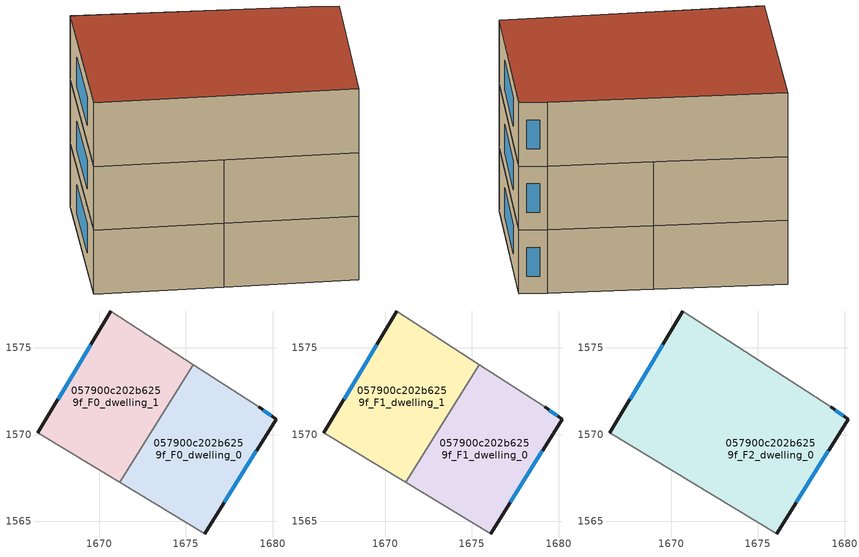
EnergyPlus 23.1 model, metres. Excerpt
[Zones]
057900c202b6259f_F0_dwelling_0
 floor ground (EU_floor_Construction): 1679.19,1571.6 1680.2,1570.9 1676.09,1564.29 1671.21,1567.25 1675.43,1574.04 z0
 wall outside (EU_wall_Construction): 1676.09,1564.29 1680.2,1570.9 1679.19,1571.6 z0:3
 wall adiabatic (EU_wall_Construction): 1679.19,1571.6 1675.43,1574.04 / 1671.21,1567.25 1676.09,1564.29 z0:3
 wall to 057900c202b6259f_F0_dwelling_1 (EU_wall_Construction): 1675.43,1574.04 1671.21,1567.25 z0:3
 window (EU_Window_Construction): 1679.92,1571.09 1679.47,1571.41 / 1677.22,1566.11 1679.07,1569.08 z0.83:2.17
057900c202b6259f_F0_dwelling_1
 floor ground (EU_floor_Construction): 1675.43,1574.04 1671.21,1567.25 1666.49,1570.1 1670.69,1577.1 z0
 wall outside (EU_wall_Construction): 1670.69,1577.1 1666.49,1570.1 z0:3
 wall adiabatic (EU_wall_Construction): 1666.49,1570.1 1671.21,1567.25 / 1675.43,1574.04 1670.69,1577.1 z0:3
 window (EU_Window_Construction): 1669.53,1575.18 1667.64,1572.03 z0.83:2.17
057900c202b6259f_F1_dwelling_0
 floor to 057900c202b6259f_F0_dwelling_0 (EU_floor_Construction): 1679.19,1571.6 1680.2,1570.9 1676.09,1564.29 1671.21,1567.25 1675.43,1574.04 z3
 wall outside (EU_wall_Construction): 1676.09,1564.29 1680.2,1570.9 1679.19,1571.6 z3:6
 wall adiabatic (EU_wall_Construction): 1679.19,1571.6 1675.43,1574.04 / 1671.21,1567.25 1676.09,1564.29 z3:6
 wall to 057900c202b6259f_F1_dwelling_1 (EU_wall_Construction): 1675.43,1574.04 1671.21,1567.25 z3:6
 window (EU_Window_Construction): 1679.92,1571.09 1679.47,1571.41 / 1677.22,1566.11 1679.07,1569.08 z3.83:5.17
057900c202b6259f_F1_dwelling_1
 floor to 057900c202b6259f_F0_dwelling_1 (EU_floor_Construction): 1675.43,1574.04 1671.21,1567.25 1666.49,1570.1 1670.69,1577.1 z3
 wall outside (EU_wall_Construction): 1670.69,1577.1 1666.49,1570.1 z3:6
 wall adiabatic (EU_wall_Construction): 1666.49,1570.1 1671.21,1567.25 / 1675.43,1574.04 1670.69,1577.1 z3:6
 window (EU_Window_Construction): 1669.53,1575.18 1667.64,1572.03 z3.83:5.17
057900c202b6259f_F2_dwelling_0
 floor to 057900c202b6259f_F1_dwelling_0 (EU_floor_Construction): 1679.19,1571.6 1680.2,1570.9 1676.09,1564.29 1671.21,1567.25 1675.43,1574.04 z6
 floor to 057900c202b6259f_F1_dwelling_1 (EU_floor_Construction): 1675.43,1574.04 1671.21,1567.25 1666.49,1570.1 1670.69,1577.1 z6
 wall outside (EU_wall_Construction): 1670.69,1577.1 1666.49,1570.1 / 1676.09,1564.29 1680.2,1570.9 1679.19,1571.6 z6:9
 wall adiabatic (EU_wall_Construction): 1679.19,1571.6 1670.69,1577.1 / 1666.49,1570.1 1676.09,1564.29 z6:9
 window (EU_Window_Construction): 1669.53,1575.18 1667.64,1572.03 / 1679.92,1571.09 1679.47,1571.41 / 1677.22,1566.11 1679.07,1569.08 z6.83:8.17
 roof outside (EU_roof_Construction): 1676.09,1564.29 1680.2,1570.9 1679.19,1571.6 1670.69,1577.1 1666.49,1570.1 z9
[Building]
EU S2 Campaign: North Axis=0; Terrain=City; Solar Distribution=FullExterior
[Site:Location]
Lyon-Bron: Latitude=45.75; Longitude=5; Time Zone=1; Elevation=198
[SizingPeriod:WeatherFileDays]
AnnualSizingPeriod: Begin Month=1; Begin Day of Month=1; End Month=12; End Day of Month=31; Day of Week for Start Day=Monday; Use Weather File Daylight Saving Period=No; Use Weather File Rain and Snow Indicators=No
[MATERIAL]
EU_InternalMass_Material: Roughness=MediumRough; Thickness=0.1; Conductivity=1; Density=1800; Specific Heat=900; Thermal Absorptance=0.9; Solar Absorptance=0.7; Visible Absorptance=0.7
[MATERIAL:NOMASS] Roughness=MediumRough; Thermal Absorptance=0.9; Solar Absorptance=0.7; Visible Absorptance=0.7
Name | Thermal Resistance
EU_wall_NoMass | 0.87146
EU_roof_NoMass | 0.842276
EU_floor_NoMass | 0.496999
[WINDOWMATERIAL:SIMPLEGLAZINGSYSTEM]
EU_Window_SimpleGlazing: UFactor=2.2525; Solar Heat Gain Coefficient=0.76; Visible Transmittance=0.76
[CONSTRUCTION]
EU_wall_Construction: EU_wall_NoMass
EU_roof_Construction: EU_roof_NoMass
EU_floor_Construction: EU_floor_NoMass
EU_Window_Construction: EU_Window_SimpleGlazing
EU_InternalMass_Construction: EU_InternalMass_Material
[ZONE] Type=1; Multiplier=1; Ceiling Height=autocalculate; Floor Area=autocalculate; Part of Total Floor Area=Yes
Name | Volume
057900c202b6259f_F0_dwelling_0; 057900c202b6259f_F1_dwelling_0 | 135.284
057900c202b6259f_F2_dwelling_0 | 270.564
057900c202b6259f_F0_dwelling_1 | 135.28
057900c202b6259f_F1_dwelling_1 | 135.279
[INTERNALMASS] Construction=EU_InternalMass_Construction
Name | Zone or ZoneList | Surface Area
057900c202b6259f_F0_dwelling_0_EU_InternalMass | 057900c202b6259f_F0_dwelling_0 | 45.095
057900c202b6259f_F0_dwelling_1_EU_InternalMass | 057900c202b6259f_F0_dwelling_1 | 45.0928
057900c202b6259f_F1_dwelling_0_EU_InternalMass | 057900c202b6259f_F1_dwelling_0 | 45.095
057900c202b6259f_F1_dwelling_1_EU_InternalMass | 057900c202b6259f_F1_dwelling_1 | 45.0928
057900c202b6259f_F2_dwelling_0_EU_InternalMass | 057900c202b6259f_F2_dwelling_0 | 90.1893
[OTHEREQUIPMENT] Fuel Type=Electricity; Design Level Calculation Method=Watts/Area; Power per Zone Floor Area=1; Fraction Latent=0; Fraction Radiant=0; Fraction Lost=0; Carbon Dioxide Generation Rate=0; EndUse Subcategory=EU_Step8_InternalGains
Name | Zone or ZoneList or Space or SpaceList | Schedule
EU_Step8_InternalGain_057900c202b6259f_F0_dwelling_0_f000 | 057900c202b6259f_F0_dwelling_0 | EU_Step8_GainSchedule_057900c202b6259f_F0_dwelling_0_f000
EU_Step8_InternalGain_057900c202b6259f_F0_dwelling_1_f000 | 057900c202b6259f_F0_dwelling_1 | EU_Step8_GainSchedule_057900c202b6259f_F0_dwelling_1_f000
EU_Step8_InternalGain_057900c202b6259f_F1_dwelling_0_f000 | 057900c202b6259f_F1_dwelling_0 | EU_Step8_GainSchedule_057900c202b6259f_F1_dwelling_0_f000
EU_Step8_InternalGain_057900c202b6259f_F1_dwelling_1_f000 | 057900c202b6259f_F1_dwelling_1 | EU_Step8_GainSchedule_057900c202b6259f_F1_dwelling_1_f000
EU_Step8_InternalGain_057900c202b6259f_F2_dwelling_0_f000 | 057900c202b6259f_F2_dwelling_0 | EU_Step8_GainSchedule_057900c202b6259f_F2_dwelling_0_f000
[ZONEVENTILATION:DESIGNFLOWRATE] Schedule=EU_AlwaysOn; Design Flow Rate Calculation Method=AirChanges/Hour; Air Changes per Hour=0.425; Ventilation Type=Natural; Fan Pressure Rise=0; Fan Total Efficiency=1; Constant Term Coefficient=1; Temperature Term Coefficient=0; Velocity Term Coefficient=0; Velocity Squared Term Coefficient=0; Minimum Indoor Temperature=-100; Maximum Indoor Temperature=100; Delta Temperature=-100; Minimum Outdoor Temperature=-100; Maximum Outdoor Temperature=100; Maximum Wind Speed=40
Name | Zone or ZoneList or Space or SpaceList
EU_ConstantAir_057900c202b6259f_F0_dwelling_0 | 057900c202b6259f_F0_dwelling_0
EU_ConstantAir_057900c202b6259f_F0_dwelling_1 | 057900c202b6259f_F0_dwelling_1
EU_ConstantAir_057900c202b6259f_F1_dwelling_0 | 057900c202b6259f_F1_dwelling_0
EU_ConstantAir_057900c202b6259f_F1_dwelling_1 | 057900c202b6259f_F1_dwelling_1
EU_ConstantAir_057900c202b6259f_F2_dwelling_0 | 057900c202b6259f_F2_dwelling_0
[HVACTEMPLATE:THERMOSTAT] Constant Heating Setpoint=20; Constant Cooling Setpoint=50
EU_HeatOnly_057900c202b6259f_F0_dwelling_0; EU_HeatOnly_057900c202b6259f_F0_dwelling_1; EU_HeatOnly_057900c202b6259f_F1_dwelling_0; EU_HeatOnly_057900c202b6259f_F1_dwelling_1; EU_HeatOnly_057900c202b6259f_F2_dwelling_0
[HVACTEMPLATE:ZONE:IDEALLOADSAIRSYSTEM] System Availability Schedule=EU_AlwaysOn; Maximum Heating Supply Air Temperature=50; Minimum Cooling Supply Air Temperature=13; Maximum Heating Supply Air Humidity Ratio=0.0156; Minimum Cooling Supply Air Humidity Ratio=0.0077; Heating Limit=NoLimit; Cooling Limit=NoLimit; Heating Availability Schedule=EU_AlwaysOn; Cooling Availability Schedule=EU_CoolingOff; Dehumidification Control Type=ConstantSensibleHeatRatio; Cooling Sensible Heat Ratio=0.7; Dehumidification Setpoint=60; Humidification Control Type=None; Humidification Setpoint=30; Outdoor Air Method=None; Outdoor Air Flow Rate per Person=0.00944; Outdoor Air Flow Rate per Zone Floor Area=0; Outdoor Air Flow Rate per Zone=0; Demand Controlled Ventilation Type=None; Outdoor Air Economizer Type=NoEconomizer; Heat Recovery Type=None; Sensible Heat Recovery Effectiveness=0.7; Latent Heat Recovery Effectiveness=0.65
Name | Template Thermostat
057900c202b6259f_F0_dwelling_0 | EU_HeatOnly_057900c202b6259f_F0_dwelling_0
057900c202b6259f_F0_dwelling_1 | EU_HeatOnly_057900c202b6259f_F0_dwelling_1
057900c202b6259f_F1_dwelling_0 | EU_HeatOnly_057900c202b6259f_F1_dwelling_0
057900c202b6259f_F1_dwelling_1 | EU_HeatOnly_057900c202b6259f_F1_dwelling_1
057900c202b6259f_F2_dwelling_0 | EU_HeatOnly_057900c202b6259f_F2_dwelling_0
[SIZING:ZONE] Zone Cooling Design Supply Air Temperature Input Method=SupplyAirTemperature; Zone Cooling Design Supply Air Temperature=13; Zone Heating Design Supply Air Temperature Input Method=SupplyAirTemperature; Zone Heating Design Supply Air Temperature=50; Zone Cooling Design Supply Air Humidity Ratio=0.008; Zone Heating Design Supply Air Humidity Ratio=0.008; Cooling Design Air Flow Method=DesignDay; Cooling Design Air Flow Rate=0; Cooling Minimum Air Flow per Zone Floor Area=0.000762; Cooling Minimum Air Flow=0; Cooling Minimum Air Flow Fraction=0.2; Heating Design Air Flow Method=DesignDay; Heating Design Air Flow Rate=0; Heating Maximum Air Flow per Zone Floor Area=0.002032; Heating Maximum Air Flow=0.141576; Heating Maximum Air Flow Fraction=0.3; Account for Dedicated Outdoor Air System=No; Dedicated Outdoor Air System Control Strategy=NeutralSupplyAir; Dedicated Outdoor Air Low Setpoint Temperature for Design=autosize; Dedicated Outdoor Air High Setpoint Temperature for Design=autosize; Zone Load Sizing Method=Sensible Load Only No Latent Load; Zone Latent Cooling Design Supply Air Humidity Ratio Input Method=HumidityRatioDifference; Zone Cooling Design Supply Air Humidity Ratio Difference=0.005; Zone Latent Heating Design Supply Air Humidity Ratio Input Method=HumidityRatioDifference; Zone Humidification Design Supply Air Humidity Ratio Difference=0.005
057900c202b6259f_F0_dwelling_0; 057900c202b6259f_F0_dwelling_1; 057900c202b6259f_F1_dwelling_0; 057900c202b6259f_F1_dwelling_1; 057900c202b6259f_F2_dwelling_0
[SCHEDULE:CONSTANT]
Name | Hourly Value
EU_AlwaysOn | 1
EU_CoolingOff | 0
[SCHEDULE:FILE] Column Number=1; Rows to Skip at Top=0; Number of Hours of Data=8760; Column Separator=Comma; Interpolate to Timestep=No; Minutes per Item=60; Adjust Schedule for Daylight Savings=Yes
Name | File
EU_Step8_GainSchedule_057900c202b6259f_F0_dwelling_0_f000 | ../../schedules/057900c202b6259f/057900c202b6259f_F0_dwelling_0_f000_gain.csv
EU_Step8_GainSchedule_057900c202b6259f_F0_dwelling_1_f000 | ../../schedules/057900c202b6259f/057900c202b6259f_F0_dwelling_1_f000_gain.csv
EU_Step8_GainSchedule_057900c202b6259f_F1_dwelling_0_f000 | ../../schedules/057900c202b6259f/057900c202b6259f_F1_dwelling_0_f000_gain.csv
EU_Step8_GainSchedule_057900c202b6259f_F1_dwelling_1_f000 | ../../schedules/057900c202b6259f/057900c202b6259f_F1_dwelling_1_f000_gain.csv
EU_Step8_GainSchedule_057900c202b6259f_F2_dwelling_0_f000 | ../../schedules/057900c202b6259f/057900c202b6259f_F2_dwelling_0_f000_gain.csv
